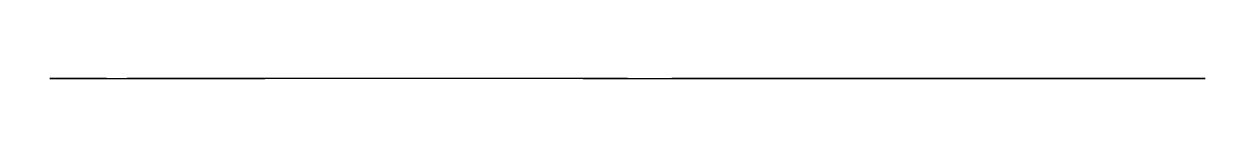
# Model space of a CAD drawing. Header units: millimetres. Extents: x 9542 to 10981, y 1575 to 1575.
# Drawn here: x 10845.6 to 10981.3, y 1575.2 to 1575.2 of the extents above; entities outside this region: 1.
import ezdxf

# ---------------------------------------------------------------- set-up
doc = ezdxf.new("R2010")
doc.units = ezdxf.units.MM

# ---------------------------------------------------------------- blocks, each defined once
blk = doc.blocks.new('*U39')
at = {"extrusion": (0, -1, 0)}
for p, q in [((-5, 0, 7.4), (-5, 0, -7.4)), ((-5, 0, -7.4), (5, 0, -7.4)), ((5, 0, 7.4), (5, 0, -7.4))]:
    blk.add_line(p, q, dxfattribs=at)
blk = doc.blocks.new('*U41')
at = {"color": 0, "linetype": 'ByBlock', "lineweight": -2, "transparency": 16777216, "extrusion": (-0.866025, 0, 0.5), "rotation": 90}
blk.add_blockref('*U39', (0, 4353.88, -4375.78), dxfattribs=at)
at = {"color": 0, "linetype": 'ByBlock', "lineweight": -2, "transparency": 16777216, "extrusion": (-0.866025, 0, -0.5), "rotation": 90}
blk.add_blockref('*U39', (0, -1662.31, -5929.76), dxfattribs=at)
at = {"color": 0, "linetype": 'ByBlock', "lineweight": -2, "transparency": 16777216}
blk.add_blockref('*U39', (6016.19, 0, 1611.38), dxfattribs=at)

msp = doc.modelspace()

# ---------------------------------------------------------------- linework, layer by layer
at = {"extrusion": (0, -1, 0)}
for q in [(10857.15, 1575.16, 1521.48), (10969.74, 1575.16, 1521.48)]:
    msp.add_line((10913.44, 1575.16, 1553.98), q, dxfattribs=at)
for start, end in [(154.4117, 210), (94.4117, 145.5883), (34.4117, 85.5883), (330, 25.5883)]:
    msp.add_arc((10913.44, 1553.98, -1575.16), 65, start, end, dxfattribs=at)

# ---------------------------------------------------------------- block references
at = {"extrusion": (0.866025, 0, 0.5), "rotation": 270}
msp.add_blockref('*U41', (1575.16, 1905.25, 8674.33), dxfattribs=at)

doc.saveas('drawing.dxf')
